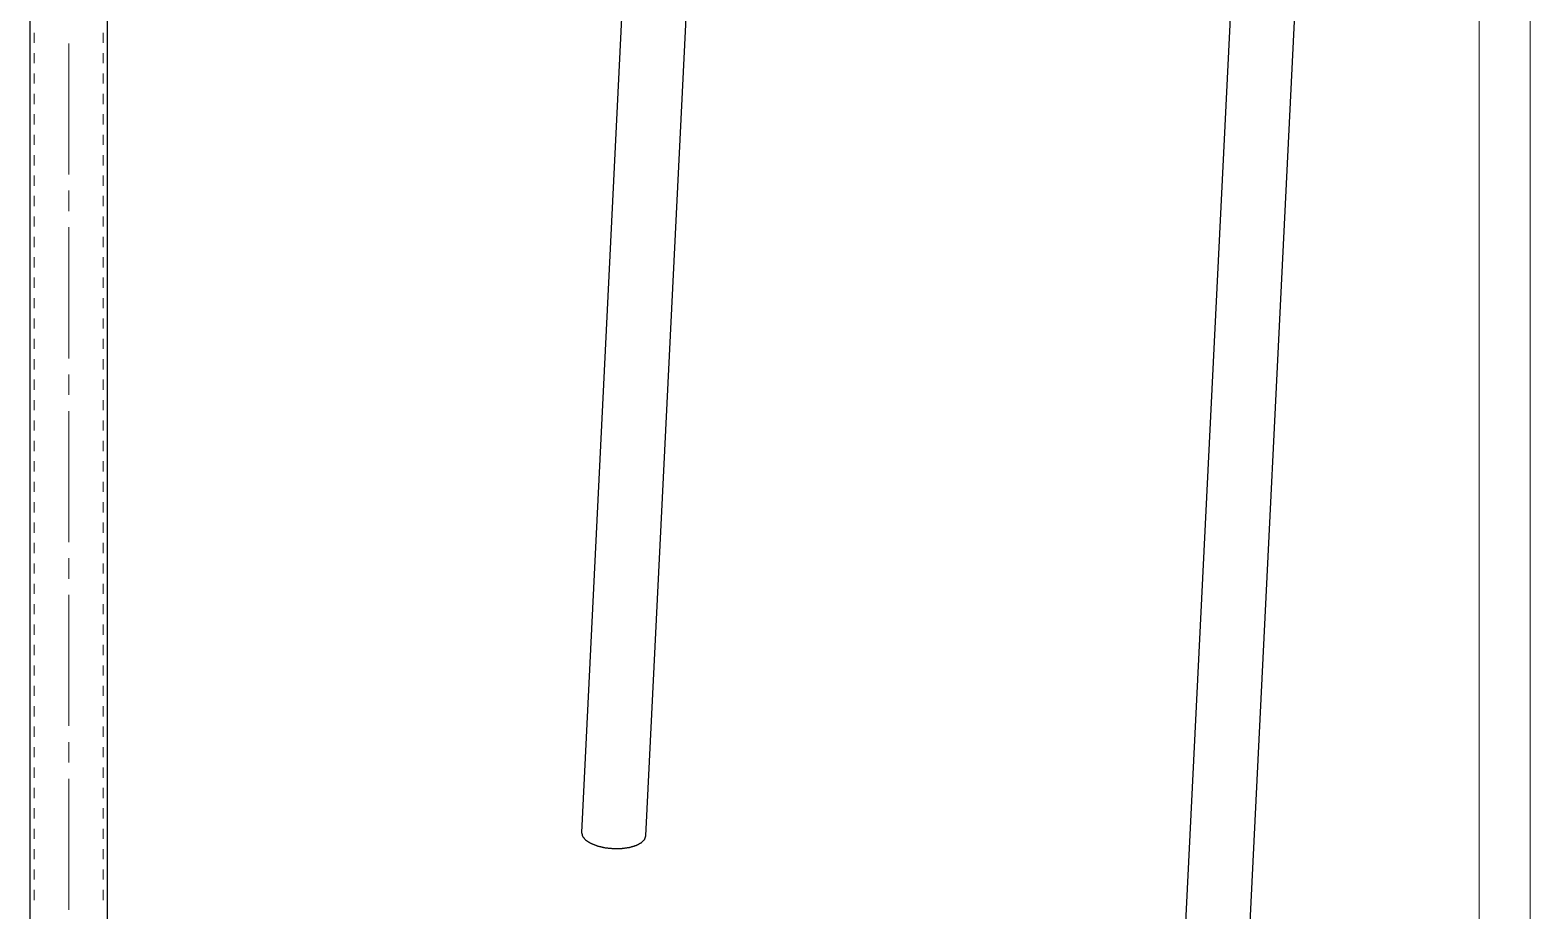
# Model space of a CAD drawing. Header units: millimetres. Extents: x 2210 to 79821, y -19430 to 2344.
# Drawn here: x 6950.6 to 7097.9, y 1597.6 to 1684.1 of the extents above; entities that cross this region are included whole.
import ezdxf

# ---------------------------------------------------------------- set-up
doc = ezdxf.new("R2010")
doc.units = ezdxf.units.MM
doc.layers.add('101', color=7, linetype='Continuous', true_color=0xffffff)

msp = doc.modelspace()

# ---------------------------------------------------------------- linework, layer by layer
at = {"layer": '101', "color": 133, "linetype": 'Continuous', "lineweight": 18}
for p, q in [((7097.92, 1492.82), (7097.92, 1789.82)), ((7092.92, 1497.82), (7092.92, 1784.82))]:
    msp.add_line(p, q, dxfattribs=at)
at = {"layer": '101', "color": 92, "linetype": 'Continuous', "lineweight": 25}
for p, q in [((7010.22, 1716.61), (7004.75, 1605.2)), ((6950.57, 1715.37), (6950.57, 1564.97)), ((6958.17, 1564.97), (6958.17, 1715.37)), ((7011.08, 1604.89), (7016.41, 1713.53)), ((7068.58, 1687.64), (7063.1, 1576.24)), ((7069.43, 1575.93), (7074.88, 1686.92))]:
    msp.add_line(p, q, dxfattribs=at)
at = {"layer": '101', "color": 53, "linetype": 'Continuous', "lineweight": 18}
for p, q in [((6950.97, 1683.79), (6950.97, 1682.79)), ((6957.77, 1682.79), (6957.77, 1683.79)), ((6950.97, 1681.78), (6950.97, 1680.78)), ((6957.77, 1680.78), (6957.77, 1681.78)), ((6950.97, 1679.78), (6950.97, 1678.78)), ((6957.77, 1678.78), (6957.77, 1679.78)), ((6950.97, 1677.77), (6950.97, 1676.77)), ((6957.77, 1676.77), (6957.77, 1677.77)), ((6950.97, 1675.77), (6950.97, 1674.77)), ((6957.77, 1674.77), (6957.77, 1675.77)), ((6950.97, 1673.76), (6950.97, 1672.76)), ((6957.77, 1672.76), (6957.77, 1673.76)), ((6950.97, 1671.76), (6950.97, 1670.75)), ((6957.77, 1670.75), (6957.77, 1671.76)), ((6950.97, 1669.75), (6950.97, 1668.75)), ((6957.77, 1668.75), (6957.77, 1669.75)), ((6950.97, 1667.75), (6950.97, 1666.74)), ((6957.77, 1666.74), (6957.77, 1667.75)), ((6950.97, 1665.74), (6950.97, 1664.74)), ((6957.77, 1664.74), (6957.77, 1665.74)), ((6950.97, 1663.74), (6950.97, 1662.73)), ((6957.77, 1662.73), (6957.77, 1663.74)), ((6950.97, 1661.73), (6950.97, 1660.73)), ((6957.77, 1660.73), (6957.77, 1661.73)), ((6950.97, 1659.73), (6950.97, 1658.72)), ((6957.77, 1658.72), (6957.77, 1659.73)), ((6950.97, 1657.72), (6950.97, 1656.72)), ((6957.77, 1656.72), (6957.77, 1657.72)), ((6950.97, 1655.71), (6950.97, 1654.71)), ((6957.77, 1654.71), (6957.77, 1655.71)), ((6950.97, 1653.71), (6950.97, 1652.71)), ((6957.77, 1652.71), (6957.77, 1653.71)), ((6950.97, 1651.7), (6950.97, 1650.7)), ((6957.77, 1650.7), (6957.77, 1651.7)), ((6950.97, 1649.7), (6950.97, 1648.7)), ((6957.77, 1648.7), (6957.77, 1649.7)), ((6950.97, 1647.69), (6950.97, 1646.69)), ((6957.77, 1646.69), (6957.77, 1647.69)), ((6950.97, 1645.69), (6950.97, 1644.69)), ((6957.77, 1644.69), (6957.77, 1645.69)), ((6950.97, 1643.68), (6950.97, 1642.68)), ((6957.77, 1642.68), (6957.77, 1643.68)), ((6950.97, 1641.68), (6950.97, 1640.67)), ((6957.77, 1640.67), (6957.77, 1641.68)), ((6950.97, 1639.67), (6950.97, 1638.67)), ((6957.77, 1638.67), (6957.77, 1639.67)), ((6950.97, 1637.67), (6950.97, 1636.66)), ((6957.77, 1636.66), (6957.77, 1637.67)), ((6950.97, 1635.66), (6950.97, 1634.66)), ((6957.77, 1634.66), (6957.77, 1635.66)), ((6950.97, 1633.66), (6950.97, 1632.65)), ((6957.77, 1632.65), (6957.77, 1633.66)), ((6950.97, 1631.65), (6950.97, 1630.65)), ((6957.77, 1630.65), (6957.77, 1631.65)), ((6950.97, 1629.65), (6950.97, 1628.64)), ((6957.77, 1628.64), (6957.77, 1629.65)), ((6950.97, 1627.64), (6950.97, 1626.64)), ((6957.77, 1626.64), (6957.77, 1627.64)), ((6950.97, 1625.63), (6950.97, 1624.63)), ((6957.77, 1624.63), (6957.77, 1625.63)), ((6950.97, 1623.63), (6950.97, 1622.63)), ((6957.77, 1622.63), (6957.77, 1623.63)), ((6950.97, 1621.62), (6950.97, 1620.62)), ((6957.77, 1620.62), (6957.77, 1621.62)), ((6950.97, 1619.62), (6950.97, 1618.62)), ((6957.77, 1618.62), (6957.77, 1619.62)), ((6950.97, 1617.61), (6950.97, 1616.61)), ((6957.77, 1616.61), (6957.77, 1617.61)), ((6950.97, 1615.61), (6950.97, 1614.61)), ((6957.77, 1614.61), (6957.77, 1615.61)), ((6950.97, 1613.6), (6950.97, 1612.6)), ((6957.77, 1612.6), (6957.77, 1613.6)), ((6950.97, 1611.6), (6950.97, 1610.59)), ((6957.77, 1610.59), (6957.77, 1611.6)), ((6950.97, 1609.59), (6950.97, 1608.59)), ((6957.77, 1608.59), (6957.77, 1609.59)), ((6950.97, 1607.59), (6950.97, 1606.58)), ((6957.77, 1606.58), (6957.77, 1607.59)), ((6950.97, 1605.58), (6950.97, 1604.58)), ((6957.77, 1604.58), (6957.77, 1605.58)), ((6950.97, 1603.58), (6950.97, 1602.57)), ((6957.77, 1602.57), (6957.77, 1603.58)), ((6950.97, 1601.57), (6950.97, 1600.57)), ((6957.77, 1600.57), (6957.77, 1601.57)), ((6950.97, 1599.57), (6950.97, 1598.56)), ((6957.77, 1598.56), (6957.77, 1599.57))]:
    msp.add_line(p, q, dxfattribs=at)
at = {"layer": '101', "color": 151, "linetype": 'Continuous', "lineweight": 18}
for p, q in [((6954.37, 1669.85), (6954.37, 1682.73)), ((6954.37, 1666.26), (6954.37, 1668.27)), ((6954.37, 1651.79), (6954.37, 1664.67)), ((6954.37, 1648.2), (6954.37, 1650.21)), ((6954.37, 1633.73), (6954.37, 1646.61)), ((6954.37, 1630.14), (6954.37, 1632.15)), ((6954.37, 1615.68), (6954.37, 1628.55)), ((6954.37, 1612.08), (6954.37, 1614.09)), ((6954.37, 1597.62), (6954.37, 1610.49))]:
    msp.add_line(p, q, dxfattribs=at)
at = {"layer": '101', "color": 92, "linetype": 'Continuous', "lineweight": 25}
for points, knots in [([(7004.75, 1605.2), (7004.85, 1604.82), (7005.15, 1604.46), (7005.66, 1604.14)], [0, 0, 0.266201, 0.591818, 1, 1]), ([(7005.66, 1604.14), (7006.31, 1603.88), (7007.06, 1603.71), (7007.87, 1603.63), (7008.69, 1603.64), (7009.45, 1603.74), (7010.11, 1603.94), (7010.62, 1604.2), (7010.95, 1604.53), (7011.08, 1604.89)], [0, 0, 0.116077, 0.245651, 0.382258, 0.518614, 0.647463, 0.762423, 0.859027, 0.936365, 1, 1])]:
    msp.add_open_spline(points, degree=1, knots=knots, dxfattribs=at)

doc.saveas('drawing.dxf')
